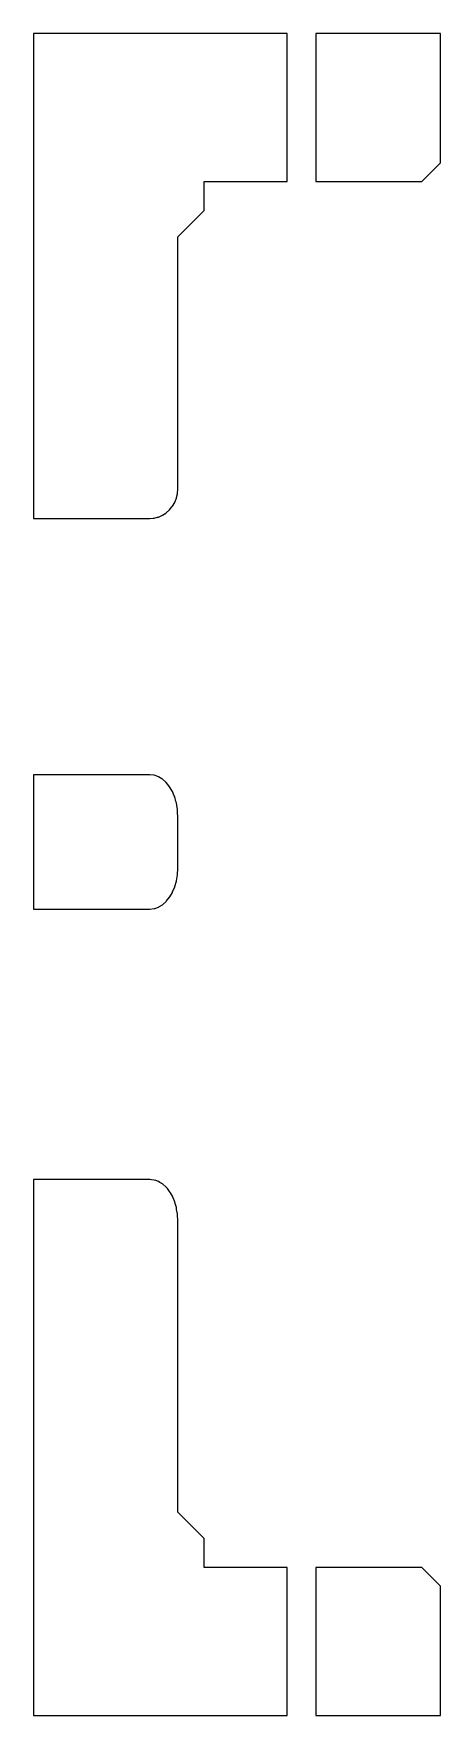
# Model space of a CAD drawing. Header units: metres. Extents: x 0 to 47.5, y 0 to 45.5.
# Drawn here: x 36.5 to 47.5, y 0 to 45.5 of the extents above.
import ezdxf

# ---------------------------------------------------------------- set-up
doc = ezdxf.new("R2010")
doc.units = ezdxf.units.M

msp = doc.modelspace()

# ---------------------------------------------------------------- linework, layer by layer
for p, q in [((43.3532, 45.5), (36.5, 45.5)), ((36.5, 45.5), (36.5, 32.3816)), ((43.3532, 41.5), (43.3532, 45.5)), ((47.5, 45.5), (44.134, 45.5)), ((44.134, 45.5), (44.134, 41.5)), ((47.5, 42), (47.5, 45.5)), ((47, 41.5), (47.5, 42)), ((41.1079, 40.712), (41.1079, 41.5)), ((41.1079, 41.5), (43.3532, 41.5)), ((44.134, 41.5), (47, 41.5)), ((40.3959, 40), (41.1079, 40.712)), ((40.3959, 33.1681), (40.3959, 40)), ((40.2534, 32.7171), (40.3142, 32.8188)), ((40.3142, 32.8188), (40.3179, 32.8279)), ((40.3179, 32.8279), (40.3592, 32.9303)), ((40.3592, 32.9303), (40.3634, 32.9483)), ((40.3634, 32.9483), (40.3867, 33.0477)), ((40.3867, 33.0477), (40.3887, 33.0745)), ((40.3887, 33.0745), (40.3959, 33.1681)), ((36.5, 32.3816), (39.6459, 32.3816)), ((39.6459, 32.3816), (39.7353, 32.3892)), ((39.7353, 32.3892), (39.7632, 32.3916)), ((39.7632, 32.3916), (39.8528, 32.4149)), ((39.8528, 32.4149), (39.8777, 32.4214)), ((39.8777, 32.4214), (39.9668, 32.4614)), ((39.9668, 32.4614), (39.9864, 32.4702)), ((39.9864, 32.4702), (40.074, 32.5284)), ((40.074, 32.5284), (40.0868, 32.5369)), ((40.0868, 32.5369), (40.1708, 32.6147)), ((40.1708, 32.6147), (40.1762, 32.6197)), ((40.1762, 32.6197), (40.2385, 32.6988)), ((40.2385, 32.6988), (40.2527, 32.7158)), ((40.2527, 32.7158), (40.2534, 32.7171)), ((39.6459, 25.4473), (36.5, 25.4473)), ((36.5, 25.4473), (36.5, 21.8132)), ((39.7632, 25.4338), (39.6459, 25.4473)), ((39.8548, 25.4017), (39.7632, 25.4338)), ((39.8777, 25.3936), (39.8548, 25.4017)), ((39.9644, 25.3411), (39.8777, 25.3936)), ((39.9864, 25.3277), (39.9644, 25.3411)), ((40.0662, 25.2562), (39.9864, 25.3277)), ((40.0868, 25.2378), (40.0662, 25.2562)), ((40.1575, 25.1493), (40.0868, 25.2378)), ((40.1762, 25.1259), (40.1575, 25.1493)), ((40.2363, 25.023), (40.1762, 25.1259)), ((40.2527, 24.995), (40.2363, 25.023)), ((40.3007, 24.8803), (40.2527, 24.995)), ((40.3142, 24.8482), (40.3007, 24.8803)), ((40.3491, 24.7248), (40.3142, 24.8482)), ((40.3592, 24.6891), (40.3491, 24.7248)), ((40.3803, 24.5602), (40.3592, 24.6891)), ((40.3867, 24.5216), (40.3803, 24.5602)), ((40.3937, 24.3906), (40.3867, 24.5216)), ((40.3959, 24.35), (40.3937, 24.3906)), ((40.3959, 22.9106), (40.3959, 24.35)), ((40.3871, 22.7465), (40.3959, 22.9106)), ((40.2575, 22.2771), (40.3142, 22.4124)), ((40.3142, 22.4124), (40.3172, 22.4232)), ((40.3172, 22.4232), (40.3592, 22.5715)), ((40.3592, 22.5715), (40.3608, 22.5809)), ((40.3608, 22.5809), (40.3867, 22.7389)), ((40.3867, 22.7389), (40.3871, 22.7465)), ((39.7759, 21.8312), (39.8777, 21.8669)), ((39.8777, 21.8669), (39.8894, 21.874)), ((39.8894, 21.874), (39.9864, 21.9328)), ((39.9864, 21.9328), (39.9967, 21.9421)), ((39.9967, 21.9421), (40.0868, 22.0228)), ((40.0868, 22.0228), (40.0954, 22.0336)), ((40.0954, 22.0336), (40.1762, 22.1346)), ((40.1762, 22.1346), (40.183, 22.1461)), ((40.183, 22.1461), (40.2527, 22.2656)), ((40.2527, 22.2656), (40.2575, 22.2771)), ((36.5, 21.8132), (39.6459, 21.8132)), ((39.6459, 21.8132), (39.7632, 21.8267)), ((39.7632, 21.8267), (39.7759, 21.8312)), ((39.6459, 14.4974), (36.5, 14.4974)), ((36.5, 14.4974), (36.5, 0)), ((39.6874, 14.4926), (39.6459, 14.4974)), ((39.7632, 14.4838), (39.6874, 14.4926)), ((39.8035, 14.4697), (39.7632, 14.4838)), ((39.8777, 14.4436), (39.8035, 14.4697)), ((39.9155, 14.4207), (39.8777, 14.4436)), ((39.9864, 14.3778), (39.9155, 14.4207)), ((40.0868, 14.2878), (39.9864, 14.3778)), ((40.1168, 14.2503), (40.0868, 14.2878)), ((40.1762, 14.1759), (40.1168, 14.2503)), ((40.2012, 14.1331), (40.1762, 14.1759)), ((40.2527, 14.045), (40.2012, 14.1331)), ((40.2722, 13.9984), (40.2527, 14.045)), ((40.3142, 13.8982), (40.2722, 13.9984)), ((40.328, 13.8495), (40.3142, 13.8982)), ((40.3592, 13.7391), (40.328, 13.8495)), ((40.3673, 13.6898), (40.3592, 13.7391)), ((40.3867, 13.5716), (40.3673, 13.6898)), ((40.3893, 13.5232), (40.3867, 13.5716)), ((40.3959, 13.4), (40.3893, 13.5232)), ((40.3959, 5.5), (40.3959, 13.4)), ((41.1079, 4.78803), (40.3959, 5.5)), ((41.1079, 4), (41.1079, 4.78803)), ((43.3532, 4), (41.1079, 4)), ((43.3532, 0), (43.3532, 4)), ((47, 4), (44.134, 4)), ((44.134, 4), (44.134, 0)), ((47.5, 3.5), (47, 4)), ((47.5, 0), (47.5, 3.5)), ((36.5, 0), (43.3532, 0)), ((44.134, 0), (47.5, 0))]:
    msp.add_line(p, q)

doc.saveas('drawing.dxf')
